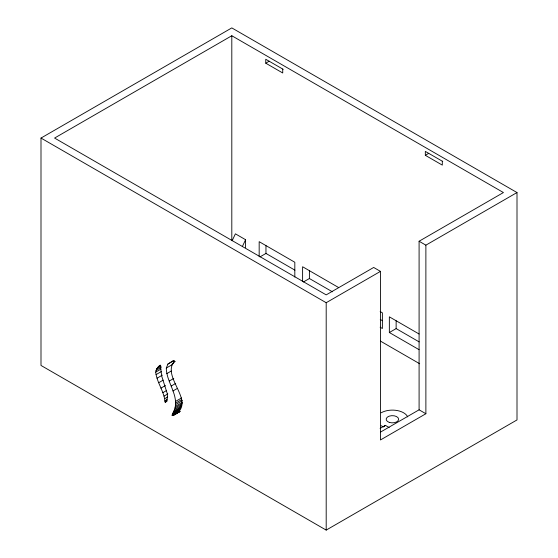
<?xml version="1.0" encoding="UTF-8"?>
<svg xmlns="http://www.w3.org/2000/svg" width="558" height="558" viewBox="0 0 558 558"><rect width="100%" height="100%" fill="white"/><g stroke="black" fill="none" stroke-linecap="round" stroke-linejoin="round"><path stroke-width="0.84" d="M171.494 361.647L174.521 361.11C160.739 376.943 196.263 401.216 175.156 414.399C169.214 417.893 174.068 411.769 174.598 409.356C179.181 395.141 166.291 382.056 166.312 368.036L167.874 364.102L173.001 360.775M172.066 415.382L178.853 411.462L182.222 402.395L175.428 406.315M155.717 372.116L156.596 368.859L160.258 365.106L161.743 376.231L167.421 394.108L167.281 398.342L166.689 400.407L165.963 401.69L165.398 402.199L165.029 401.934C164.261 391.388 156.826 382.621 155.717 372.116L160.997 369.068M173.419 363.328L174.354 360.97M232.128 240.763L235.399 233.837L245.583 239.717L245.583 247.557M242.311 246.643L245.583 239.717M384.26 426.445L385.39 425.356L389.163 427.533M40.999 138.063L231.807 27.9L517.001 192.552L517.001 419.937L326.193 530.1L40.999 365.448L40.999 138.063L326.193 302.715L380.465 271.383L380.465 439.962L425.88 413.736L425.88 245.164L517.001 192.552M380.375 432.171L419.093 409.816L419.093 241.237L503.421 192.552L231.807 35.74L54.579 138.063L326.193 294.875L373.679 267.463L380.465 271.383M283.178 69.318L265.761 59.26L265.761 63.187L269.151 61.227M442.752 161.45L425.329 151.392L425.329 155.312L428.725 153.352M259.923 256.924L265.964 253.437L294.924 270.163M303.357 281.999L309.397 278.519L332.415 291.806M158.821 366.188L160.327 365.316M157.565 367.387L160.578 365.643M156.596 368.859L161.123 366.243M155.961 370.477L161.241 367.429M167.874 364.102L173.915 360.621M173.747 362.295L175.261 361.424M172.024 364.325L173.531 363.453M166.312 368.036L172.352 364.555M156.052 374.62L161.332 371.572M157.056 378.191L162.336 375.143M166.786 373.623L171.313 371.014M158.681 382.732L163.208 380.124M169.269 381.051L173.796 378.443M160.913 388.145L165.44 385.529M171.201 386.031L175.728 383.416M162.81 392.692L166.584 390.516M164.038 396.096L167.812 393.92M172.924 390.977L177.451 388.361M164.694 398.712L167.714 396.968M164.896 400.888L167.156 399.584M165.029 401.934L167.288 400.63M165.398 402.199L166.905 401.328M175.582 401.404L181.615 397.924M175.728 403.029L181.769 399.549M175.672 404.536L182.459 400.616M175.093 407.759L181.887 403.839M174.598 409.356L181.385 405.436M173.998 410.911L180.792 406.991M173.371 412.25L180.164 408.33M172.806 413.332L179.599 409.412M172.373 414.294L179.167 410.374M172.115 415.012L178.902 411.093M172.31 415.48L180.241 411.281L173.454 415.201M172.792 415.417L179.578 411.497M174.256 414.852L179.683 411.783M419.058 333.991L389.351 316.839L389.351 332.519L396.138 328.599L419.163 341.894M380.11 428.405L385.39 425.356M265.761 63.187L282.732 72.986L282.732 69.066M425.329 155.312L442.306 165.112L442.306 161.192M419.093 241.237L425.88 245.164M338.253 287.335L302.603 266.752L302.603 281.567M380.151 311.524L382.376 312.815L382.376 328.495L380.151 327.211M380.256 319.427L382.488 320.717M389.351 332.519L419.058 349.671M380.437 341.098L419.672 363.746M419.093 409.816L425.88 413.736M396.138 320.759L396.138 328.599M326.193 302.715L326.193 530.1M309.397 270.672L309.397 278.519M294.819 277.068L294.819 262.26L259.17 241.677L259.17 256.492M265.964 245.597L265.964 253.437M231.807 35.74L231.807 240.554M383.771 426.926A15.847 9.151 0 0 1 381.191 425.726M381.191 412.787A15.847 9.151 0 0 1 407.703 416.889M389.275 422.378A6.243 3.606 0 0 0 398.642 419.253A6.243 3.606 0 0 0 389.275 416.135A6.243 3.606 0 0 0 389.275 422.378"/></g></svg>
